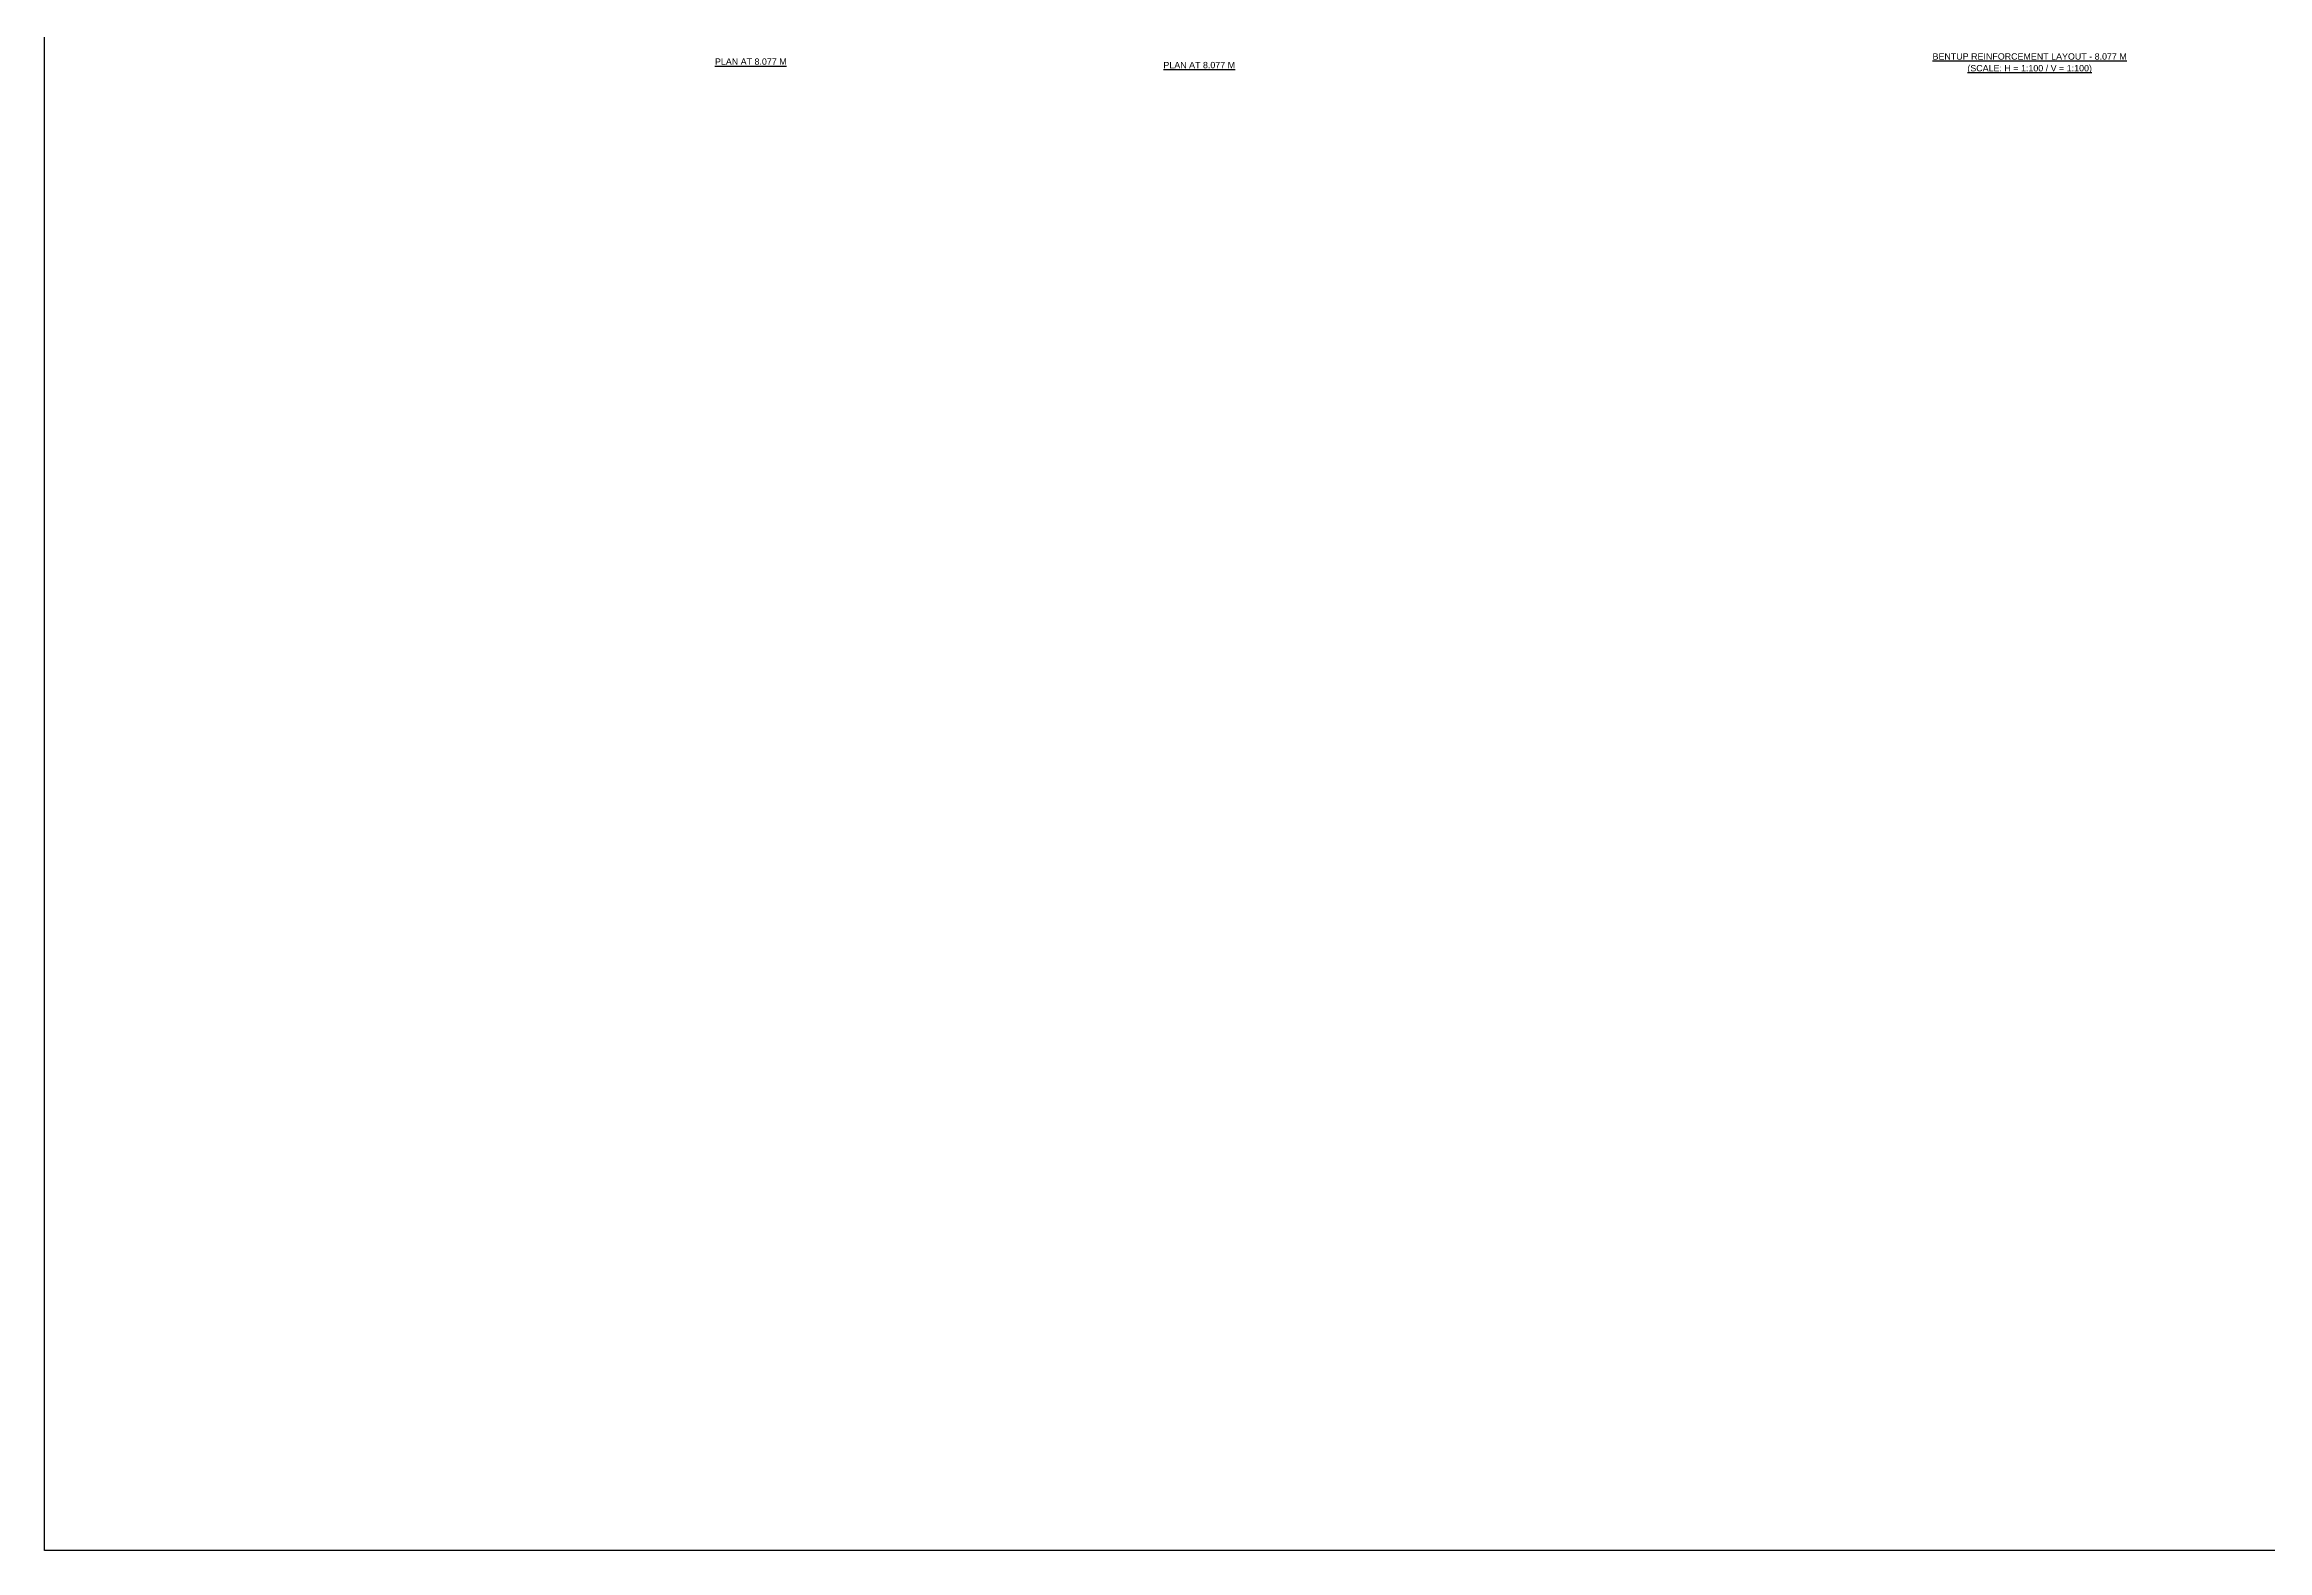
# Model space of a CAD drawing. Header units: inches. Extents: x -816171 to 9366335, y -450961 to 689132.
# Drawn here: x 7724900 to 7838373, y 180150 to 257057 of the extents above; entities that cross this region are included whole.
import ezdxf
from ezdxf.enums import TextEntityAlignment as Align

# ---------------------------------------------------------------- set-up
doc = ezdxf.new("R2010")
doc.units = ezdxf.units.IN
doc.header["$MEASUREMENT"] = 0
doc.layers.add('Label', color=4, linetype='Continuous')
doc.styles.add('SC-BBS1', font='SansSerif')

msp = doc.modelspace()

# ---------------------------------------------------------------- linework, layer by layer
msp.add_lwpolyline([(7724899.74806, 357162.51256), (8139336.98926, 357162.51256), (8139336.98926, 180149.84666), (7724899.74806, 180149.84666)], close=True)

# ---------------------------------------------------------------- texts
at = {"layer": 'Label', "style": 'SC-BBS1'}
for s, p in [('%%uBENTUP REINFORCEMENT LAYOUT - 8.077 M', (7826230.51713, 256443.2361)), ('%%uPLAN AT 8.077 M', (7760954.11384, 256181.06582)), ('%%uPLAN AT 8.077 M', (7783843.62562, 256002.97189)), ('%%u(SCALE: H = 1:100 / V = 1:100)', (7826230.51713, 255843.2361))]:
    msp.add_text(s, height=325, dxfattribs=at).set_placement(p, align=Align.MIDDLE_CENTER)

doc.saveas('drawing.dxf')
